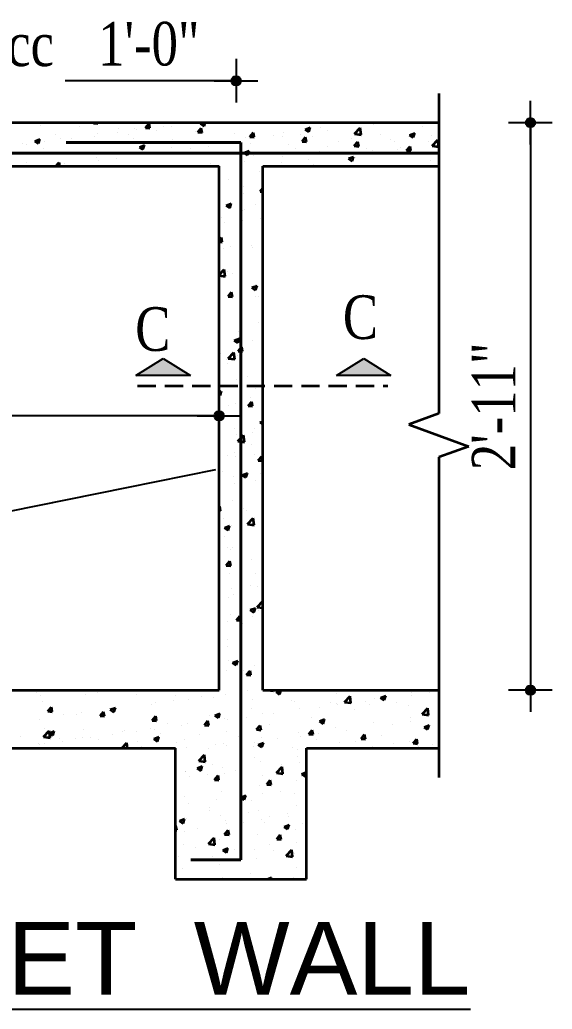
# Model space of a CAD drawing. Header units: inches. Extents: x 334224 to 340955, y 74691 to 79424.
# Drawn here: x 338766.3 to 338839.5, y 77707.2 to 77843.2 of the extents above; entities that cross this region are included whole.
import ezdxf

# ---------------------------------------------------------------- set-up
doc = ezdxf.new("R2010")
doc.units = ezdxf.units.IN
doc.header["$MEASUREMENT"] = 0
doc.linetypes.add('DASHED2', pattern=[0.375, 0.25, -0.125])
doc.layers.add('BAR', color=5, linetype='Continuous', lineweight=40)
doc.layers.add('Wall', color=20, linetype='Continuous', lineweight=35)
doc.layers.add('dimension', color=241, linetype='Continuous')
doc.layers.add('text', color=113, linetype='Continuous')
doc.styles.add('1.8', font='times.ttf', dxfattribs={"width": 0.8, "height": 6})
doc.styles.add('TITLE', font='arial.ttf')

# ---------------------------------------------------------------- blocks, each defined once
blk = doc.blocks.new('ARW')
at = {"layer": 'dimension'}
blk.add_lwpolyline([(10, 0, 0, 6, 0), (0, 0, 0, 0, 0), (10, 0, 0, 0, 0)], format="xyseb", dxfattribs=at)
blk = doc.blocks.new('DIM')
at = {"layer": 'dimension'}
h = blk.add_hatch(color=256, dxfattribs=at)
h.paths.add_polyline_path([(0, 1.28), (0, 0), (1.28, 0, 0.414214)])
h.paths.add_polyline_path([(1.28, 0), (0, 0), (0, -1.28, 0.414214)])
h.paths.add_polyline_path([(0, 0), (-1.28, 0, 0.414214), (0, -1.28)])
h.paths.add_polyline_path([(0, 1.28, 0.414214), (-1.28, 0), (0, 0)])
for p, q in [((0, 6), (0, -6)), ((-6, 0), (6, 0))]:
    blk.add_line(p, q, dxfattribs=at)
blk.add_circle((0, 0), 1.28, dxfattribs=at)
blk = doc.blocks.new('A$C2FC07D48')
at = {"layer": 'text', "ltscale": 10}
for points in [[(158.28, 99.21), (165.78, 99.21), (162.03, 101.52)], [(185.83, 99.21), (193.33, 99.21), (189.58, 101.52)]]:
    blk.add_hatch(color=256, dxfattribs=at).paths.add_polyline_path(points)
at = {"linetype": 'Continuous', "ltscale": 10}
for p, q in [((199.91, 137.96), (199.91, 93.96)), ((199.91, 93.96), (195.79, 92.46)), ((195.79, 92.46), (204.03, 89.46)), ((204.03, 89.46), (199.91, 87.96)), ((199.91, 87.96), (199.91, 43.96))]:
    blk.add_line(p, q, dxfattribs=at)
at = {"ltscale": 10}
for p, q in [((19.51, 133.96), (199.91, 133.96)), ((49.71, 127.96), (169.71, 127.96)), ((169.71, 55.96), (169.71, 127.96)), ((175.71, 127.96), (199.91, 127.96)), ((175.71, 55.96), (175.71, 127.96)), ((49.71, 55.96), (169.71, 55.96)), ((175.71, 55.96), (199.91, 55.96)), ((19.51, 47.96), (163.71, 47.96)), ((163.71, 29.96), (163.71, 47.96)), ((181.71, 47.96), (199.91, 47.96)), ((181.71, 29.96), (181.71, 47.96)), ((163.71, 29.96), (181.71, 29.96))]:
    blk.add_line(p, q, dxfattribs=at)
at = {"color": 8, "ltscale": 10}
for p, q in [((145.16, 133.61), (145.16, 133.61)), ((150.49, 133.39), (150.49, 133.39)), ((152.43, 133.89), (152.49, 133.96)), ((152.43, 133.89), (153.03, 133.84)), ((153.03, 133.84), (153.01, 133.96)), ((159.6, 133.27), (160.09, 133.84)), ((160.2, 133.21), (160.09, 133.84)), ((162.08, 133.5), (162.08, 133.5)), ((163.14, 133.37), (163.14, 133.37)), ((163.29, 133.89), (163.29, 133.89)), ((167.15, 133.84), (167.47, 133.96)), ((167.15, 133.84), (167.64, 133.5)), ((167.65, 133.5), (167.8, 133.96)), ((178.52, 133.96), (178.55, 133.96)), ((178.55, 133.96), (178.55, 133.96)), ((181.52, 133.04), (182.22, 133.31)), ((182.02, 132.7), (182.22, 133.3)), ((183.68, 133.36), (183.68, 133.36)), ((190.98, 133.71), (190.98, 133.71)), ((197.72, 133.41), (197.72, 133.41)), ((147.27, 132.27), (147.27, 132.27)), ((152.6, 132.04), (152.6, 132.04)), ((153.04, 132.5), (153.04, 132.5)), ((155.79, 132.67), (155.79, 132.67)), ((155.83, 133.16), (155.83, 133.16)), ((157.31, 132.36), (157.31, 132.36)), ((158.09, 133.14), (158.09, 133.14)), ((158.29, 133), (158.29, 133)), ((159.6, 133.27), (160.2, 133.21)), ((161.17, 132.94), (161.17, 132.94)), ((166.51, 132.71), (166.51, 132.71)), ((166.78, 132.64), (167.26, 133.21)), ((166.78, 132.64), (167.37, 132.59)), ((167.38, 132.58), (167.26, 133.21)), ((171.85, 132.48), (171.85, 132.48)), ((173.95, 132.01), (174.43, 132.59)), ((173.95, 132.01), (174.55, 131.96)), ((174.55, 131.96), (174.43, 132.58)), ((177.19, 132.26), (177.19, 132.26)), ((178.37, 132.05), (178.37, 132.05)), ((178.55, 132.66), (178.55, 132.66)), ((180.87, 132.38), (180.87, 132.38)), ((181.12, 131.38), (181.6, 131.96)), ((181.52, 133.04), (182.02, 132.7)), ((181.72, 131.33), (181.6, 131.96)), ((182.52, 132.03), (182.52, 132.03)), ((184.66, 132.88), (184.66, 132.88)), ((188.33, 132.44), (189.11, 133.25)), ((188.33, 132.44), (189.22, 132.3)), ((189.22, 132.3), (189.11, 133.25)), ((191.89, 132.4), (191.89, 132.4)), ((195.89, 132.24), (196.59, 132.51)), ((195.89, 132.24), (196.39, 131.9)), ((196.39, 131.9), (196.59, 132.5)), ((198.94, 132.13), (198.94, 132.13)), ((142.71, 131.05), (142.71, 131.05)), ((143.18, 131.01), (143.18, 131.01)), ((144.37, 131.41), (145.07, 131.68)), ((144.37, 131.41), (144.87, 131.08)), ((144.87, 131.08), (145.08, 131.68)), ((145.68, 131.34), (145.68, 131.34)), ((147.91, 131.8), (147.91, 131.8)), ((149.47, 131.84), (149.47, 131.84)), ((151.48, 131.36), (151.48, 131.36)), ((157.94, 131.82), (157.94, 131.82)), ((158.75, 130.61), (159.45, 130.88)), ((158.75, 130.61), (159.24, 130.28)), ((159.24, 130.27), (159.45, 130.88)), ((163.28, 131.59), (163.28, 131.59)), ((168.27, 130.72), (168.27, 130.72)), ((168.3, 131.27), (168.3, 131.27)), ((168.62, 131.37), (168.62, 131.37)), ((172.05, 131.22), (172.05, 131.22)), ((173.35, 131.91), (173.35, 131.91)), ((173.96, 131.14), (173.96, 131.14)), ((179.29, 130.92), (179.29, 130.92)), ((181.12, 131.38), (181.72, 131.33)), ((184.63, 130.69), (184.63, 130.69)), ((186.05, 131.4), (186.05, 131.4)), ((187.86, 131.81), (187.86, 131.81)), ((188.29, 130.76), (188.78, 131.33)), ((188.29, 130.76), (188.89, 130.7)), ((188.61, 130.67), (188.61, 130.67)), ((188.89, 130.7), (188.78, 131.33)), ((193.2, 131.58), (193.2, 131.58)), ((193.8, 131.42), (193.8, 131.42)), ((194.64, 130.59), (194.64, 130.59)), ((195.47, 130.13), (195.95, 130.7)), ((196.07, 130.07), (195.95, 130.7)), ((198.54, 131.36), (198.54, 131.36)), ((199.01, 130.79), (199.78, 131.6)), ((199.01, 130.79), (199.9, 130.65)), ((199.9, 130.65), (199.79, 131.6)), ((145.64, 130.36), (145.64, 130.36)), ((157.97, 129.81), (157.97, 129.81)), ((159.45, 129.56), (159.45, 129.56)), ((163.17, 130.56), (163.17, 130.56)), ((165.76, 130.39), (165.76, 130.39)), ((173.12, 129.81), (173.82, 130.08)), ((173.12, 129.81), (173.2, 129.75)), ((173.2, 129.75), (173.61, 129.48)), ((173.62, 129.47), (173.71, 129.75)), ((173.71, 129.75), (173.82, 130.08)), ((174.39, 129.4), (174.39, 129.4)), ((178.42, 129.33), (178.42, 129.33)), ((180.22, 130.4), (180.22, 130.4)), ((183.56, 130.03), (183.56, 130.03)), ((187.49, 129.01), (188.19, 129.28)), ((187.99, 128.67), (188.19, 129.28)), ((188.34, 129.77), (188.34, 129.77)), ((189.97, 130.46), (189.97, 130.46)), ((190.85, 130.09), (190.85, 130.09)), ((194.28, 130.21), (194.28, 130.21)), ((195.31, 130.24), (195.31, 130.24)), ((195.47, 130.13), (196.06, 130.08)), ((143.17, 128.53), (143.17, 128.53)), ((147.26, 127.96), (147.75, 128.48)), ((147.81, 127.96), (147.75, 128.48)), ((147.79, 128.47), (147.79, 128.47)), ((148.51, 128.3), (148.51, 128.3)), ((152.92, 129.17), (152.92, 129.17)), ((153.16, 128.73), (153.16, 128.73)), ((153.84, 128.08), (153.84, 128.08)), ((155.66, 129.06), (155.66, 129.06)), ((168.56, 128.4), (168.56, 128.4)), ((173.23, 128.58), (173.23, 128.58)), ((175.74, 128.11), (175.74, 128.11)), ((178.24, 128.44), (178.24, 128.44)), ((182.03, 128.93), (182.03, 128.93)), ((182.62, 128.21), (182.62, 128.21)), ((187.49, 129.01), (187.99, 128.68)), ((188.45, 129.21), (188.45, 129.21)), ((193.68, 128.09), (193.68, 128.09)), ((198.82, 128.8), (198.82, 128.8)), ((169.86, 127.4), (169.86, 127.4)), ((175.2, 127.18), (175.2, 127.18)), ((170.96, 126.2), (170.96, 126.2)), ((173.11, 125.25), (173.11, 125.25)), ((173.11, 124.16), (173.11, 124.16)), ((175.34, 124.49), (175.71, 124.94)), ((175.34, 124.49), (175.71, 124.46)), ((175.61, 124.49), (175.61, 124.49)), ((170.68, 122.56), (171.38, 122.83)), ((170.68, 122.56), (171.18, 122.23)), ((171.18, 122.22), (171.38, 122.83)), ((174.77, 122.7), (174.77, 122.7)), ((172.99, 121.92), (172.99, 121.92)), ((173.25, 122.07), (173.25, 122.07)), ((170.02, 120.95), (170.02, 120.95)), ((170.48, 120.22), (170.48, 120.22)), ((172.98, 120.55), (172.98, 120.55)), ((175.36, 120.72), (175.36, 120.72)), ((172.87, 118.59), (172.87, 118.59)), ((169.71, 117.78), (170.03, 118.17)), ((169.71, 117.58), (170.15, 117.54)), ((170.15, 117.54), (170.03, 118.17)), ((171.26, 116.98), (171.26, 116.98)), ((174.14, 117.1), (174.14, 117.1)), ((170.35, 116.6), (170.35, 116.6)), ((174.36, 116.74), (174.36, 116.74)), ((172.74, 115.26), (172.74, 115.26)), ((169.71, 113.03), (170.42, 113.77)), ((169.71, 112.95), (170.53, 112.82)), ((170.53, 112.82), (170.42, 113.77)), ((170.93, 113.54), (170.93, 113.54)), ((171.51, 113.16), (171.51, 113.16)), ((172.62, 111.93), (172.62, 111.93)), ((174.22, 111.28), (174.92, 111.55)), ((174.65, 111.65), (174.65, 111.65)), ((174.72, 110.94), (174.92, 111.55)), ((170.94, 110.07), (171.42, 110.65)), ((171.54, 110.02), (171.42, 110.64)), ((171.42, 110.53), (171.42, 110.53)), ((174.22, 111.28), (174.72, 110.95)), ((170.94, 110.07), (171.54, 110.02)), ((174.74, 110.04), (174.74, 110.04)), ((175.19, 110.04), (175.19, 110.04)), ((172.5, 108.61), (172.5, 108.61)), ((172.56, 106.1), (172.56, 106.1)), ((172.66, 106.56), (172.66, 106.56)), ((175.06, 106.43), (175.06, 106.43)), ((172.38, 105.28), (172.38, 105.28)), ((171.79, 104.03), (172.49, 104.3)), ((171.79, 104.03), (172.28, 103.7)), ((172.28, 103.69), (172.49, 104.3)), ((174.33, 104.08), (174.33, 104.08)), ((169.93, 102.16), (169.93, 102.16)), ((170.97, 101.56), (171.74, 102.38)), ((171.86, 101.42), (171.75, 102.37)), ((172.33, 102.55), (172.81, 103.13)), ((172.33, 102.55), (172.92, 102.5)), ((172.43, 102.49), (172.43, 102.49)), ((172.93, 102.5), (172.81, 103.12)), ((170.71, 101.45), (170.71, 101.45)), ((170.9, 100.88), (170.9, 100.88)), ((170.97, 101.56), (171.86, 101.43)), ((172.26, 101.95), (172.26, 101.95)), ((172.82, 100.11), (172.82, 100.11)), ((169.8, 98.54), (169.8, 98.54)), ((172.14, 98.62), (172.14, 98.62)), ((173.59, 99.04), (173.59, 99.04)), ((169.71, 96.92), (170.05, 97.05)), ((169.85, 96.44), (170.05, 97.05)), ((174.72, 97.38), (174.72, 97.38)), ((169.71, 96.54), (169.85, 96.45)), ((172.01, 95.29), (172.01, 95.29)), ((173.71, 95.03), (174.2, 95.6)), ((174.06, 96.15), (174.06, 96.15)), ((174.31, 94.97), (174.2, 95.6)), ((170.96, 95.1), (170.96, 95.1)), ((173.71, 95.03), (174.31, 94.98)), ((175.32, 92.75), (175.71, 92.9)), ((175.32, 92.75), (175.71, 92.49)), ((171.89, 91.96), (171.89, 91.96)), ((174.3, 91.41), (174.3, 91.41)), ((174.64, 91.98), (174.64, 91.98)), ((172.12, 91.04), (172.12, 91.04)), ((172.29, 90.17), (173.07, 90.98)), ((172.29, 90.17), (173.18, 90.03)), ((173.18, 90.03), (173.07, 90.98)), ((171.77, 88.63), (171.77, 88.63)), ((174.22, 89.69), (174.22, 89.69)), ((170.87, 88.22), (170.87, 88.22)), ((172.01, 88.04), (172.01, 88.04)), ((174.52, 88.37), (174.52, 88.37)), ((175.1, 87.51), (175.58, 88.08)), ((175.1, 87.51), (175.7, 87.46)), ((175.7, 87.45), (175.58, 88.08)), ((170.13, 85.95), (170.13, 85.95)), ((172.89, 85.5), (173.59, 85.77)), ((173.39, 85.16), (173.59, 85.77)), ((175.46, 85.73), (175.46, 85.73)), ((171.65, 85.3), (171.65, 85.3)), ((171.89, 84.42), (171.89, 84.42)), ((172.89, 85.5), (173.39, 85.17)), ((174.69, 84.72), (174.69, 84.72)), ((175.67, 84.92), (175.67, 84.92)), ((171.53, 81.97), (171.53, 81.97)), ((169.71, 81.08), (169.8, 81.19)), ((169.71, 80.58), (169.91, 80.56)), ((169.92, 80.56), (169.8, 81.18)), ((173.04, 80.98), (173.04, 80.98)), ((173.52, 80.62), (173.52, 80.62)), ((170.29, 79.5), (170.29, 79.5)), ((173.62, 78.77), (174.4, 79.58)), ((174.51, 78.63), (174.4, 79.58)), ((175.62, 79.27), (175.62, 79.27)), ((170.46, 78.25), (171.16, 78.52)), ((170.46, 78.25), (170.95, 77.92)), ((170.95, 77.91), (171.16, 78.52)), ((171.41, 78.65), (171.41, 78.65)), ((173.62, 78.77), (174.51, 78.63)), ((174.27, 78.75), (174.27, 78.75)), ((170.41, 77.04), (170.41, 77.04)), ((170.84, 75.55), (170.84, 75.55)), ((171.28, 75.32), (171.28, 75.32)), ((171.53, 75.53), (171.53, 75.53)), ((170.7, 73.09), (171.19, 73.67)), ((171.3, 73.04), (171.19, 73.66)), ((174.1, 73.92), (174.1, 73.92)), ((170.7, 73.09), (171.3, 73.04)), ((171.16, 71.99), (171.16, 71.99)), ((174.66, 72.05), (174.66, 72.05)), ((171.47, 69.98), (171.47, 69.98)), ((173.97, 70.31), (173.97, 70.31)), ((174.92, 70.2), (174.92, 70.2)), ((171.04, 68.66), (171.04, 68.66)), ((171.69, 69.08), (171.69, 69.08)), ((174.94, 67.37), (175.71, 68.17)), ((173.99, 66.97), (174.69, 67.24)), ((173.99, 66.97), (174.49, 66.64)), ((174.49, 66.63), (174.69, 67.24)), ((174.94, 67.37), (175.71, 67.26)), ((175.13, 66.86), (175.13, 66.86)), ((170.92, 65.33), (170.92, 65.33)), ((171.34, 66.36), (171.34, 66.36)), ((172.09, 65.57), (172.57, 66.14)), ((172.09, 65.57), (172.69, 65.52)), ((172.69, 65.51), (172.57, 66.14)), ((174.24, 66.09), (174.24, 66.09)), ((172.93, 65.11), (172.93, 65.11)), ((170.81, 62.89), (170.81, 62.89)), ((172.5, 62.92), (172.5, 62.92)), ((170.8, 62), (170.8, 62)), ((170.98, 60), (170.98, 60)), ((171.56, 59.72), (172.26, 59.99)), ((172.06, 59.38), (172.26, 59.99)), ((169.86, 58.97), (169.86, 58.97)), ((170.68, 58.67), (170.68, 58.67)), ((171.56, 59.72), (172.06, 59.39)), ((173.09, 58.66), (173.09, 58.66)), ((173.48, 58.05), (173.96, 58.62)), ((174.08, 57.99), (173.96, 58.62)), ((174.63, 59.39), (174.63, 59.39)), ((173.48, 58.05), (174.08, 58)), ((147.64, 55.82), (147.64, 55.82)), ((150.25, 55.94), (150.25, 55.94)), ((173.55, 55.86), (173.55, 55.86)), ((176.36, 55.96), (177.16, 55.84)), ((177.16, 55.84), (177.14, 55.96)), ((177.53, 55.7), (178.23, 55.96)), ((178.03, 55.36), (178.23, 55.96)), ((144.65, 55.66), (144.65, 55.66)), ((145.11, 55.23), (145.11, 55.23)), ((151.3, 55.39), (151.3, 55.39)), ((152.98, 55.6), (152.98, 55.6)), ((158.31, 55.37), (158.31, 55.37)), ((163.45, 54.53), (163.45, 54.53)), ((163.65, 55.15), (163.65, 55.15)), ((165.5, 54.7), (165.5, 54.7)), ((167.23, 55.03), (167.23, 55.03)), ((168.99, 54.92), (168.99, 54.92)), ((170.56, 55.34), (170.56, 55.34)), ((174.33, 54.7), (174.33, 54.7)), ((177.53, 55.7), (178.02, 55.36)), ((179.67, 54.47), (179.67, 54.47)), ((180.05, 54.42), (180.05, 54.42)), ((185.88, 55.43), (185.88, 55.43)), ((186.94, 54.32), (187.72, 55.13)), ((187.83, 54.18), (187.72, 55.13)), ((189.82, 54.41), (189.82, 54.41)), ((191.01, 54.86), (191.01, 54.86)), ((191.9, 54.9), (192.6, 55.16)), ((191.9, 54.9), (192.4, 54.56)), ((192.4, 54.56), (192.6, 55.16)), ((196.13, 55.24), (196.13, 55.24)), ((196.14, 55.56), (196.14, 55.56)), ((198.63, 55.57), (198.63, 55.57)), ((145.47, 54.38), (145.47, 54.38)), ((146.18, 53.04), (146.66, 53.61)), ((146.77, 52.98), (146.66, 53.61)), ((154.63, 53.37), (154.63, 53.37)), ((154.75, 53.27), (155.45, 53.54)), ((154.75, 53.27), (155.25, 52.94)), ((155.18, 53.25), (155.18, 53.25)), ((155.25, 52.93), (155.46, 53.54)), ((160.37, 54), (160.37, 54)), ((160.94, 54.2), (160.94, 54.2)), ((174.21, 53.42), (174.21, 53.42)), ((180.76, 53.47), (180.76, 53.47)), ((183.52, 53.58), (183.52, 53.58)), ((185.01, 54.25), (185.01, 54.25)), ((185.81, 54.11), (185.81, 54.11)), ((186.03, 53.91), (186.03, 53.91)), ((186.94, 54.32), (187.83, 54.19)), ((188.27, 53.23), (188.27, 53.23)), ((190.34, 54.02), (190.34, 54.02)), ((194.11, 54.23), (194.11, 54.23)), ((195.68, 53.79), (195.68, 53.79)), ((197.61, 52.67), (198.39, 53.48)), ((198.5, 52.53), (198.39, 53.48)), ((144.99, 51.9), (144.99, 51.9)), ((146.18, 53.04), (146.77, 52.98)), ((148.34, 52.54), (148.34, 52.54)), ((150.12, 52.61), (150.12, 52.61)), ((150.84, 52.87), (150.84, 52.87)), ((153.35, 52.41), (153.83, 52.98)), ((153.35, 52.41), (153.95, 52.36)), ((153.95, 52.35), (153.83, 52.98)), ((160.52, 51.78), (161, 52.36)), ((160.52, 51.78), (161.12, 51.73)), ((161.12, 51.72), (161, 52.35)), ((167.69, 51.15), (168.18, 51.73)), ((168.29, 51.1), (168.18, 51.72)), ((168.38, 52.42), (168.38, 52.42)), ((169.13, 52.47), (169.83, 52.74)), ((169.13, 52.47), (169.62, 52.14)), ((169.62, 52.13), (169.83, 52.74)), ((170.43, 52.01), (170.43, 52.01)), ((170.92, 51.92), (170.92, 51.92)), ((173.42, 52.25), (173.42, 52.25)), ((175.63, 52.76), (175.63, 52.76)), ((177.21, 52.75), (177.21, 52.75)), ((182.44, 52.23), (182.44, 52.23)), ((183.5, 51.67), (184.2, 51.94)), ((184, 51.33), (184.2, 51.94)), ((196.02, 52.23), (196.02, 52.23)), ((197.61, 52.67), (198.5, 52.53)), ((199.79, 52.12), (199.79, 52.12)), ((145.58, 49.55), (146.36, 50.36)), ((145.69, 50.71), (145.69, 50.71)), ((146.47, 49.41), (146.36, 50.36)), ((151.03, 50.49), (151.03, 50.49)), ((156.72, 50.42), (156.72, 50.42)), ((160.25, 50.67), (160.25, 50.67)), ((160.82, 50.59), (160.82, 50.59)), ((162.55, 51.42), (162.55, 51.42)), ((164.6, 51.09), (164.6, 51.09)), ((165.38, 51.37), (165.38, 51.37)), ((167.69, 51.15), (168.29, 51.1)), ((174.87, 50.53), (175.35, 51.1)), ((174.87, 50.53), (175.46, 50.47)), ((175.47, 50.47), (175.35, 51.1)), ((176.61, 51.23), (176.61, 51.23)), ((182.04, 49.9), (182.52, 50.47)), ((182.64, 49.84), (182.52, 50.47)), ((183.5, 51.67), (183.99, 51.33)), ((185.69, 50.78), (185.69, 50.78)), ((187.19, 50.46), (187.19, 50.46)), ((190.89, 51.53), (190.89, 51.53)), ((193.5, 51.29), (193.5, 51.29)), ((196, 51.62), (196, 51.62)), ((197.87, 50.87), (198.57, 51.14)), ((197.87, 50.87), (198.37, 50.53)), ((197.92, 50.73), (197.92, 50.73)), ((198.37, 50.53), (198.57, 51.13)), ((142.46, 49.6), (142.46, 49.6)), ((145.58, 49.55), (146.47, 49.41)), ((146.35, 50.05), (147.05, 50.32)), ((146.35, 50.05), (146.85, 49.71)), ((146.85, 49.71), (147.05, 50.31)), ((147.8, 49.37), (147.8, 49.37)), ((150, 49.28), (150, 49.28)), ((150.89, 49.42), (150.89, 49.42)), ((152, 49.43), (152, 49.43)), ((153.14, 49.15), (153.14, 49.15)), ((155.05, 49.92), (155.05, 49.92)), ((156.37, 50.26), (156.37, 50.26)), ((158.31, 50.26), (158.31, 50.26)), ((160.72, 49.25), (161.42, 49.51)), ((160.72, 49.25), (161.22, 48.91)), ((161.22, 48.91), (161.42, 49.51)), ((161.71, 50.04), (161.71, 50.04)), ((164.95, 49.23), (164.95, 49.23)), ((167.04, 49.81), (167.04, 49.81)), ((170.78, 50.23), (170.78, 50.23)), ((172.38, 49.59), (172.38, 49.59)), ((175.51, 49.43), (175.51, 49.43)), ((177.72, 49.36), (177.72, 49.36)), ((180.64, 50.14), (180.64, 50.14)), ((180.89, 49.63), (180.89, 49.63)), ((182.04, 49.9), (182.64, 49.85)), ((183.06, 49.14), (183.06, 49.14)), ((183.4, 49.96), (183.4, 49.96)), ((189.21, 49.27), (189.69, 49.85)), ((189.21, 49.27), (189.81, 49.22)), ((189.81, 49.21), (189.69, 49.84)), ((192.09, 49.73), (192.09, 49.73)), ((196.38, 48.64), (196.87, 49.22)), ((196.98, 48.59), (196.87, 49.21)), ((144.87, 48.58), (144.87, 48.58)), ((145.05, 48.42), (145.05, 48.42)), ((145.71, 48.6), (145.71, 48.6)), ((148.21, 48.93), (148.21, 48.93)), ((156.32, 47.96), (157.03, 48.7)), ((157.12, 47.96), (157.03, 48.7)), ((158.48, 48.92), (158.48, 48.92)), ((159.11, 48.22), (159.11, 48.22)), ((163.81, 48.69), (163.81, 48.69)), ((165.26, 48.04), (165.26, 48.04)), ((168.29, 47.97), (168.29, 47.97)), ((169.15, 48.47), (169.15, 48.47)), ((170.31, 48.68), (170.31, 48.68)), ((170.79, 48.3), (170.79, 48.3)), ((174.49, 48.24), (174.49, 48.24)), ((174.58, 48.8), (174.58, 48.8)), ((175.09, 48.44), (175.79, 48.71)), ((175.09, 48.44), (175.59, 48.11)), ((175.59, 48.11), (175.8, 48.71)), ((179.83, 48.02), (179.83, 48.02)), ((180.43, 47.73), (180.43, 47.73)), ((186.26, 48.73), (186.26, 48.73)), ((188.4, 48.91), (188.4, 48.91)), ((190.76, 48.2), (190.76, 48.2)), ((193.74, 48.68), (193.74, 48.68)), ((195.9, 48.9), (195.9, 48.9)), ((196.38, 48.64), (196.98, 48.59)), ((197.16, 48.18), (197.16, 48.18)), ((199.07, 48.46), (199.07, 48.46)), ((166.92, 46.24), (167.7, 47.05)), ((167.81, 46.1), (167.7, 47.05)), ((174.6, 46.73), (174.6, 46.73)), ((180.52, 46.81), (180.52, 46.81)), ((166.69, 45.22), (167.39, 45.49)), ((166.69, 45.22), (167.19, 44.88)), ((166.92, 46.24), (167.81, 46.1)), ((167.19, 44.88), (167.39, 45.48)), ((168.77, 45.73), (168.77, 45.73)), ((170.19, 45.36), (170.19, 45.36)), ((175.38, 46.11), (175.38, 46.11)), ((177.59, 44.58), (178.37, 45.39)), ((178.26, 45.69), (178.26, 45.69)), ((178.49, 44.44), (178.38, 45.39)), ((180.77, 46.02), (180.77, 46.02)), ((165.05, 44.73), (165.05, 44.73)), ((165.14, 44.72), (165.14, 44.72)), ((165.66, 44.03), (165.66, 44.03)), ((168.16, 44.36), (168.16, 44.36)), ((169.08, 43.63), (169.56, 44.21)), ((169.08, 43.63), (169.68, 43.58)), ((169.68, 43.58), (169.56, 44.2)), ((170.39, 44.5), (170.39, 44.5)), ((171.95, 44.86), (171.95, 44.86)), ((175.73, 44.28), (175.73, 44.28)), ((176.25, 43), (176.74, 43.58)), ((176.85, 42.95), (176.74, 43.57)), ((177.59, 44.58), (178.48, 44.44)), ((181.06, 44.42), (181.71, 44.67)), ((181.06, 44.42), (181.56, 44.08)), ((181.07, 44.05), (181.07, 44.05)), ((181.56, 44.08), (181.71, 44.52)), ((175.26, 42.78), (175.26, 42.78)), ((176.25, 43), (176.85, 42.95)), ((180.4, 43.48), (180.4, 43.48)), ((165.02, 41.39), (165.02, 41.39)), ((169.32, 40.91), (169.32, 40.91)), ((170.07, 42.03), (170.07, 42.03)), ((172.66, 41.19), (173.36, 41.46)), ((172.66, 41.19), (173.16, 40.86)), ((173.16, 40.85), (173.36, 41.46)), ((175.63, 41.74), (175.63, 41.74)), ((178.14, 42.07), (178.14, 42.07)), ((180.02, 41.76), (180.02, 41.76)), ((165.53, 40.41), (165.53, 40.41)), ((168.35, 39.76), (168.35, 39.76)), ((174.18, 40.76), (174.18, 40.76)), ((175.14, 39.45), (175.14, 39.45)), ((180.28, 40.15), (180.28, 40.15)), ((164.26, 37.97), (164.96, 38.24)), ((164.76, 37.63), (164.96, 38.23)), ((165.22, 38.28), (165.22, 38.28)), ((168.45, 39.39), (168.45, 39.39)), ((169.95, 38.7), (169.95, 38.7)), ((173.78, 39.17), (173.78, 39.17)), ((175.51, 38.13), (175.51, 38.13)), ((176.58, 38.56), (176.58, 38.56)), ((179.12, 38.94), (179.12, 38.94)), ((179.29, 38.63), (179.29, 38.63)), ((163.71, 37.23), (163.78, 37.31)), ((163.9, 36.68), (163.78, 37.31)), ((164.26, 37.97), (164.76, 37.63)), ((164.9, 38.06), (164.9, 38.06)), ((166.69, 36.97), (166.69, 36.97)), ((170.55, 38.05), (170.55, 38.05)), ((170.75, 37.56), (170.75, 37.56)), ((173, 37.8), (173, 37.8)), ((175.89, 37.82), (175.89, 37.82)), ((178.63, 37.17), (179.33, 37.44)), ((178.63, 37.17), (179.13, 36.83)), ((179.13, 36.83), (179.33, 37.43)), ((180.15, 36.82), (180.15, 36.82)), ((181.23, 37.6), (181.23, 37.6)), ((163.71, 36.7), (163.89, 36.68)), ((164.92, 36.56), (164.92, 36.56)), ((168.25, 34.84), (169.03, 35.65)), ((169.14, 34.7), (169.03, 35.65)), ((169.83, 35.37), (169.83, 35.37)), ((170.47, 36.11), (170.95, 36.68)), ((170.47, 36.11), (171.07, 36.06)), ((171.07, 36.05), (170.95, 36.68)), ((175.02, 36.12), (175.02, 36.12)), ((177.64, 35.48), (178.12, 36.06)), ((177.64, 35.48), (178.24, 35.43)), ((178.24, 35.43), (178.12, 36.05)), ((164.77, 34.73), (164.77, 34.73)), ((166.46, 34.31), (166.46, 34.31)), ((168.25, 34.84), (169.14, 34.7)), ((170.23, 33.94), (170.93, 34.21)), ((170.73, 33.6), (170.93, 34.21)), ((171.79, 34.08), (171.79, 34.08)), ((172.87, 34.19), (172.87, 34.19)), ((174.57, 34.06), (174.57, 34.06)), ((176.66, 34.68), (176.66, 34.68)), ((180.4, 35.07), (180.4, 35.07)), ((164.06, 33.03), (164.06, 33.03)), ((168.74, 33.06), (168.74, 33.06)), ((170.23, 33.94), (170.73, 33.61)), ((170.37, 33.86), (170.37, 33.86)), ((174.9, 32.79), (174.9, 32.79)), ((177.13, 33.86), (177.13, 33.86)), ((178.92, 33.19), (179.7, 34)), ((178.92, 33.19), (179.81, 33.05)), ((179.81, 33.04), (179.7, 33.99)), ((180.03, 33.49), (180.03, 33.49)), ((164.65, 31.4), (164.65, 31.4)), ((169.7, 32.04), (169.7, 32.04)), ((180.35, 31.57), (180.35, 31.57)), ((170.24, 30.24), (170.24, 30.24)), ((174.03, 30.74), (174.03, 30.74)), ((176.33, 29.96), (176.9, 30.18)), ((176.83, 29.96), (176.9, 30.18)), ((179.91, 30.16), (179.91, 30.16))]:
    blk.add_line(p, q, dxfattribs=at)
at = {"linetype": 'DASHED2', "ltscale": 10}
blk.add_line((158.51, 97.77), (192.9, 97.77), dxfattribs=at)
at = {"layer": 'BAR', "ltscale": 10}
for p, q in [((148.71, 131.25), (172.71, 131.25)), ((172.71, 131.25), (172.71, 32.62)), ((19.51, 129.75), (199.91, 129.75)), ((172.71, 32.62), (165.82, 32.62))]:
    blk.add_line(p, q, dxfattribs=at)
at = {"layer": 'dimension', "ltscale": 10}
for p, q in [((171.55, 139.72), (148.55, 139.72)), ((212.49, 133.46), (212.49, 56.46)), ((169.21, 93.66), (50.21, 93.66))]:
    blk.add_line(p, q, dxfattribs=at)
blk.add_lwpolyline([(169.22, 86.25), (108.03, 73.86)], dxfattribs=at)
at = {"layer": 'text', "ltscale": 10}
for p, q in [((158.28, 99.21), (162.03, 101.52)), ((162.03, 101.52), (165.78, 99.21)), ((185.83, 99.21), (189.58, 101.52)), ((189.58, 101.52), (193.33, 99.21)), ((165.78, 99.21), (158.28, 99.21)), ((193.33, 99.21), (185.83, 99.21))]:
    blk.add_line(p, q, dxfattribs=at)
at = {"layer": 'dimension', "ltscale": 10, "xscale": 0.5, "yscale": 0.5, "zscale": 0.5}
for p in [(172.05, 139.72), (169.71, 93.66)]:
    blk.add_blockref('DIM', p, dxfattribs=at)
at = {"layer": 'dimension', "ltscale": 10}
for name, p, xscale, yscale, zscale, rotation in [('DIM', (212.49, 133.96), 0.5, 0.5, 0.5, 90), ('ARW', (169.71, 86.35), 0.4999999999811041, 0.4999999999811041, 0.4999999999811041, 11.44775636813603), ('DIM', (212.49, 55.96), 0.5, 0.5, 0.5, 270)]:
    blk.add_blockref(name, p, dxfattribs=dict(at, xscale=xscale, yscale=yscale, zscale=zscale, rotation=rotation))
at = {"layer": 'dimension', "color": 7, "ltscale": 10, "insert": (160.05, 144.77), "char_height": 6, "attachment_point": 5, "style": '1.8'}
blk.add_mtext('\\A2;1\'-0"', dxfattribs=at)
at = {"layer": 'dimension', "color": 7, "ltscale": 10, "insert": (207.44, 94.96), "char_height": 6, "attachment_point": 5, "rotation": 90, "style": '1.8'}
blk.add_mtext('\\A2;2\'-11"', dxfattribs=at)
at = {"layer": 'text', "ltscale": 10, "style": '1.8', "width": 0.8}
for s, p in [('3" Thick Rcc', (108.63, 141.74)), ('C', (186.72, 104.23)), ('C', (158.18, 102.59))]:
    blk.add_text(s, height=6, dxfattribs=at).set_placement(p)
at = {"layer": 'text', "style": 'TITLE'}
blk.add_text('%%USECTION OF PARAPET  WALL', height=10, dxfattribs=at).set_placement((4.01, 14.09))
blk = doc.blocks.new('Complete project')
at = {"color": 1}
blk.add_blockref('A$C2FC07D48', (338624.02909, 77695.07162), dxfattribs=at)

msp = doc.modelspace()

# ---------------------------------------------------------------- block references
at = {"layer": 'Wall', "linetype": 'ByBlock'}
msp.add_blockref('Complete project', (0, 0), dxfattribs=at)

doc.saveas('drawing.dxf')
